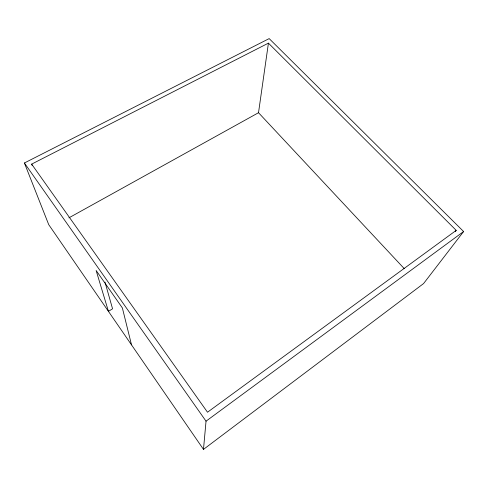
<?xml version="1.0" encoding="UTF-8"?>
<svg xmlns="http://www.w3.org/2000/svg" width="488" height="488" viewBox="0 0 488 488"><rect width="100%" height="100%" fill="white"/><g stroke="black" fill="none" stroke-linecap="round" stroke-linejoin="round"><path stroke-width="0.73" d="M203.484 449.393L206.034 421.181L24.4 162.986L269.175 38.607L463.6 231.525L423.572 283.571L203.484 449.393L48.715 224.626L24.4 162.986M404.265 268.656L258.518 112.716L268.424 43.139L31.653 164.12L32.19 165.53M455.31 231.586L456.213 230.373L268.424 43.139M206.034 421.181L463.6 231.525M456.213 230.373L207.51 412.226L31.653 164.12M68.887 217.855L258.518 112.716M104.981 282.076L112.563 308.8L108.446 311.375L96.118 270.468L122.372 307.946L131.516 344.876"/></g></svg>
